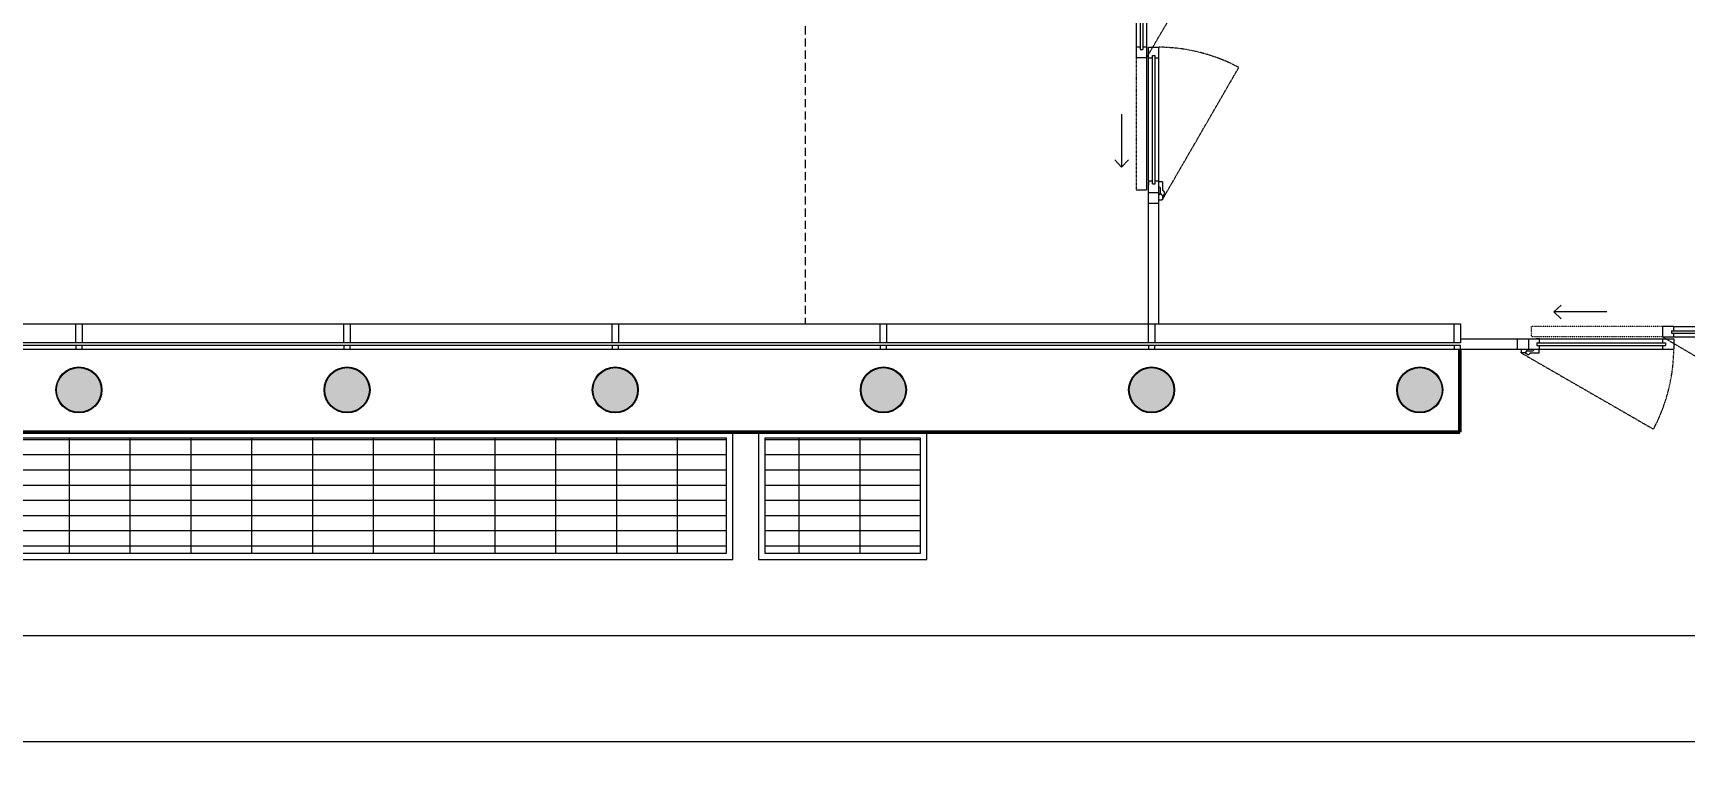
# Model space of a CAD drawing. Header units: millimetres. Extents: x 8265 to 78888, y 1905 to 34251.
# Drawn here: x 38238 to 39532, y 19102 to 19680 of the extents above; entities that cross this region are included whole.
import ezdxf

# ---------------------------------------------------------------- set-up
doc = ezdxf.new("R2010")
doc.units = ezdxf.units.MM
for name, pattern in [('ACISOTGL', [3, 2, -1]), ('DOT', [0.175, 0.05, -0.125]), ('HIDDEN', [9.525, 6.35, -3.175]), ('HIDDEN4', [0.125, 0.025, -0.1])]:
    doc.linetypes.add(name, pattern=pattern)
doc.layers.get('Defpoints').update_dxf_attribs({"lineweight": 0})
for name, color, linetype, lineweight in [('410_STRUTTURE_001-AM_0', 7, 'Continuous', 0), ('437_RIVESTIMENTI_001-AM_0', 13, 'Continuous', 0), ('440_ALTRI_ELEMENTI_001-AM_0', 31, 'Continuous', 50), ('440_SIMBOLI_001-AM_0', 31, 'Continuous', 0), ('441_SERRAMENTI_001-AM_0', 1, 'Continuous', 0), ('443_GRIGLIE_AERAZIONE_001-AM_0', 6, 'Continuous', 0), ('464_LAY_OUT_TQ_001-AM_0', 2, 'Continuous', 0), ('AM_0', 7, 'Continuous', 50)]:
    doc.layers.add(name, color=color, linetype=linetype, lineweight=lineweight)
doc.styles.get("Standard").update_dxf_attribs({"font": 'isocp.shx'})
doc.dimstyles.new('quote al 100', dxfattribs={"dimscale": 100, "dimtxt": 0.2, "dimasz": 0.1, "dimexe": 0.1, "dimexo": 0.5, "dimgap": 0.1, "dimtad": 0, "dimdec": 0, "dimrnd": 0.5, "dimdsep": 46, "dimtxsty": 'Standard', "dimblk": 'ARCHTICK', "dimcen": 0.1, "dimse1": 1, "dimse2": 1, "dimclrd": 256, "dimclre": 256, "dimclrt": 256, "dimadec": 0, "dimazin": 2, "dimtp": 0.1, "dimtm": 0.1, "dimtfac": 0.71, "dimtdec": 0, "dimtmove": 1, "dimatfit": 1, "dimldrblk": 'DOT', "dimfxl": 1, "dimtzin": 0, "dimlwd": -1, "dimlwe": -1, "dimarcsym": 0})
pattern_1 = [(0, (35456.603, 18313.833), (0, 11.90625), []), (90, (35456.603, 18313.833), (-47.625, 3e-15), [])]

# ---------------------------------------------------------------- blocks, each defined once
blk = doc.blocks.new('_ArchTick')
at = {"layer": 'AM_0', "color": 0, "const_width": 0.15}
blk.add_lwpolyline([(-0.5, -0.5), (0.5, 0.5)], dxfattribs=at)
blk = doc.blocks.new('*D289')
at = {"layer": '464_LAY_OUT_TQ_001-AM_0', "transparency": 16777216}
for p, q in [((34671.3, 19124.8), (40330.9, 19124.8)), ((46095.6, 19124.8), (40498, 19124.8))]:
    blk.add_line(p, q, dxfattribs=at)
at = {"layer": 'Defpoints', "color": 0, "transparency": 16777216}
for p in [(34671.3, 19367.4, -17.9), (46095.6, 19367.4, -17.9), (34671.3, 19124.8)]:
    blk.add_point(p, dxfattribs=at)
at = {"layer": '464_LAY_OUT_TQ_001-AM_0', "transparency": 16777216, "xscale": 30, "yscale": 30, "zscale": 30, "rotation": 180}
blk.add_blockref('_ArchTick', (34671.3, 19124.8), dxfattribs=at)
at = {"layer": '464_LAY_OUT_TQ_001-AM_0', "transparency": 16777216, "xscale": 30, "yscale": 30, "zscale": 30}
blk.add_blockref('_ArchTick', (46095.6, 19124.8), dxfattribs=at)
at = {"layer": '464_LAY_OUT_TQ_001-AM_0', "transparency": 16777216, "insert": (40414.4, 19134.6), "char_height": 50, "attachment_point": 5}
blk.add_mtext('11425', dxfattribs=at)
blk = doc.blocks.new('_Dot')
at = {"color": 0, "linetype": 'ByBlock', "lineweight": -2}
blk.add_line((-0.5, 0), (-1, 0), dxfattribs=at)
at = {"color": 0, "linetype": 'ByBlock', "const_width": 0.5}
blk.add_lwpolyline([(-0.25, 0, 1), (0.25, 0, 1)], format="xyb", close=True, dxfattribs=at)

msp = doc.modelspace()

# ---------------------------------------------------------------- hatches: boundary and pattern name
at = {"layer": '410_STRUTTURE_001-AM_0'}
for points in [[(38256.4, 19400.4, 1), (38291.4, 19400.4, 1)], [(38466.4, 19400.4, 1), (38501.4, 19400.4, 1)], [(38676.4, 19400.4, 1), (38711.4, 19400.4, 1)], [(38886.4, 19400.4, 1), (38921.4, 19400.4, 1)], [(39096.4, 19400.4, 1), (39131.4, 19400.4, 1)], [(39306.4, 19400.4, 1), (39341.4, 19400.4, 1)]]:
    msp.add_hatch(color=256, dxfattribs=at).paths.add_polyline_path(points)
at = {"layer": '443_GRIGLIE_AERAZIONE_001-AM_0'}
h = msp.add_hatch(dxfattribs=at)
h.set_pattern_fill('GRATE', color=253, scale=15, style=0)
h.set_pattern_definition(pattern_1)
h.paths.add_polyline_path([(36078.9, 19362.6), (36078.9, 19272.6), (38781.1, 19272.6), (38781.1, 19362.6)])
h = msp.add_hatch(dxfattribs=at)
h.set_pattern_fill('GRATE', color=253, scale=15, style=0)
h.set_pattern_definition(pattern_1)
h.paths.add_polyline_path([(38811.1, 19362.6), (38811.1, 19272.6), (38932.9, 19272.6), (38932.9, 19362.6)])

# ---------------------------------------------------------------- linework, layer by layer
at = {"layer": '410_STRUTTURE_001-AM_0'}
for centre in [(38273.9, 19400.4, 3.1), (38483.9, 19400.4, 3.1), (38693.9, 19400.4, 3.1), (38903.9, 19400.4, 3.1), (39113.9, 19400.4, 3.1), (39323.9, 19400.4, 3.1)]:
    msp.add_circle(centre, 17.5, dxfattribs=at)
at = {"layer": '437_RIVESTIMENTI_001-AM_0'}
for centre in [(38273.9, 19400.4, 3.1), (38483.9, 19400.4, 3.1), (38693.9, 19400.4, 3.1), (38903.9, 19400.4, 3.1), (39113.9, 19400.4, 3.1), (39323.9, 19400.4, 3.1)]:
    msp.add_circle(centre, 18, dxfattribs=at)
at = {"layer": '440_ALTRI_ELEMENTI_001-AM_0'}
for q in [(39355.3, 19432.3), (36576, 19367.4)]:
    msp.add_line((39355.3, 19367.4), q, dxfattribs=at)
at = {"layer": '440_SIMBOLI_001-AM_0', "linetype": 'HIDDEN'}
msp.add_line((38842.5, 20075.9), (38842.5, 19452.3), dxfattribs=at)
at = {"layer": '440_SIMBOLI_001-AM_0', "linetype": 'ACISOTGL', "ltscale": 0.15}
msp.add_lwpolyline([(40129.2, 19367.4), (40129.2, 19207.6), (34470.9, 19207.6), (34470.9, 22308.7), (34723.7, 22308.7)], dxfattribs=at)
at = {"layer": '441_SERRAMENTI_001-AM_0'}
for p, q in [((39101.8, 19859.1), (39101.8, 19665.5)), ((39109.9, 19867.8), (39109.9, 19660.6)), ((39105, 19757.4), (39105, 19667.1)), ((39107, 19757.4), (39107, 19667.1)), ((39101.8, 19669.1), (39101.8, 19660.6)), ((39105, 19669.1), (39101.8, 19669.1)), ((39105, 19667.1), (39107, 19667.1)), ((39109.9, 19669.1), (39107, 19669.1)), ((39111.4, 19563.9), (39111.4, 19669)), ((39111.4, 19669), (39119.5, 19669)), ((39114.6, 19561.8), (39114.6, 19662.4)), ((39114.6, 19662.4), (39116.6, 19662.4)), ((39116.6, 19561.8), (39116.6, 19662.4)), ((39119.5, 19452.3), (39119.5, 19669)), ((39109.9, 19660.6), (39101.8, 19660.6)), ((39109.9, 19660.6), (39109.9, 19557.1)), ((39114.6, 19660.4), (39111.4, 19660.4)), ((39119.5, 19660.3), (39116.6, 19660.3)), ((39090.3, 19616.5), (39090.3, 19575)), ((39090.3, 19575), (39085, 19580.8)), ((39090.3, 19575), (39095.7, 19580.8)), ((39111.4, 19563.9), (39111.4, 19561.1)), ((39114.6, 19563.9), (39111.4, 19563.9)), ((39111.4, 19452.3), (39111.4, 19563.3)), ((39114.6, 19561.8), (39116.6, 19561.8)), ((39119.5, 19563.9), (39116.6, 19563.9)), ((39122.5, 19563.6), (39119.5, 19563.6)), ((39120.1, 19559.3), (39119.5, 19559.3)), ((39120.8, 19554.6), (39120.8, 19558.6)), ((39122.5, 19563.6), (39122.5, 19557)), ((39101.8, 19557.1), (39109.9, 19557.1)), ((39111.4, 19555.2), (39119.5, 19555.2)), ((39119.5, 19546.5), (39111.4, 19546.5)), ((39120.1, 19553.7), (39119.5, 19553.7)), ((39119.5, 19549.4), (39122, 19549.4)), ((39122.3, 19549.4), (39122, 19549.4)), ((39122.3, 19552.8), (39122.5, 19553)), ((39122.3, 19552.7), (39122.3, 19552.8)), ((39122.3, 19552.7), (39122.3, 19549.4)), ((39428.8, 19461.5), (39434.6, 19466.8)), ((39470.3, 19461.5), (39428.8, 19461.5)), ((39428.8, 19461.5), (39434.6, 19456.1)), ((39522.9, 19450), (39514.2, 19450)), ((39514.2, 19441.9), (39514.2, 19450)), ((39514.2, 19441.9), (39721.5, 19441.9)), ((39520.9, 19446.8), (39611.4, 19446.8)), ((39520.9, 19446.8), (39520.9, 19444.8)), ((39520.9, 19444.8), (39611.4, 19444.8)), ((39522.9, 19450), (39716.6, 19450)), ((39522.9, 19446.8), (39522.9, 19450)), ((39522.9, 19441.9), (39522.9, 19444.8)), ((39350.9, 19437.3), (36567.1, 19437.3)), ((39350.9, 19435.3), (36567.1, 19435.3)), ((39355.9, 19440.4), (39417.1, 19440.4)), ((39355.9, 19432.3), (39522.8, 19432.3)), ((39400.3, 19432.3), (39400.3, 19440.4)), ((39403.2, 19432.3), (39403.2, 19429.9)), ((39403.2, 19429.5), (39403.2, 19429.9)), ((39406.5, 19429.5), (39403.2, 19429.5)), ((39406.5, 19429.5), (39406.6, 19429.5)), ((39406.6, 19429.5), (39406.8, 19429.3)), ((39407.5, 19431.8), (39407.5, 19432.3)), ((39408.4, 19431), (39412.4, 19431)), ((39409, 19440.4), (39409, 19432.3)), ((39409.7, 19440.4), (39522.8, 19440.4)), ((39417.4, 19429.3), (39410.8, 19429.3)), ((39413.1, 19431.8), (39413.1, 19432.3)), ((39417.7, 19440.4), (39414.9, 19440.4)), ((39415.6, 19437.2), (39516.2, 19437.2)), ((39415.6, 19437.2), (39415.6, 19435.2)), ((39415.6, 19435.2), (39516.2, 19435.2)), ((39417.4, 19429.3), (39417.4, 19432.3)), ((39417.7, 19437.2), (39417.7, 19440.4)), ((39417.7, 19432.3), (39417.7, 19435.2)), ((39514.1, 19432.3), (39514.1, 19435.2)), ((39514.2, 19437.2), (39514.2, 19440.4)), ((39516.2, 19437.2), (39516.2, 19435.2)), ((39522.8, 19440.4), (39522.8, 19432.3))]:
    msp.add_line(p, q, dxfattribs=at)
at = {"layer": '441_SERRAMENTI_001-AM_0', "linetype": 'HIDDEN4'}
for p, q in [((39109.9, 19660.6), (39160.5, 19746.6)), ((39101.8, 19660.6), (39101.8, 19557.1)), ((39122.3, 19549.4), (39182.2, 19653.1)), ((39514.2, 19441.9), (39600.4, 19391.3)), ((39403.2, 19429.5), (39506.9, 19369.7))]:
    msp.add_line(p, q, dxfattribs=at)
at = {"layer": '441_SERRAMENTI_001-AM_0', "linetype": 'Continuous'}
for p, q in [((36562.1, 19452.3), (39350.9, 19452.3)), ((36562.1, 19432.3), (39350.9, 19432.3))]:
    msp.add_line(p, q, dxfattribs=at)
at = {"layer": '441_SERRAMENTI_001-AM_0', "linetype": 'DOT'}
for p, q in [((39514.5, 19450), (39411, 19450)), ((39411, 19450), (39411, 19441.9)), ((39514.5, 19441.9), (39411, 19441.9))]:
    msp.add_line(p, q, dxfattribs=at)
at = {"layer": '441_SERRAMENTI_001-AM_0'}
for points in [[(38271.4, 19437.3), (38271.4, 19452.3), (38276.4, 19452.3), (38276.4, 19437.3)], [(38481.4, 19437.3), (38481.4, 19452.3), (38486.4, 19452.3), (38486.4, 19437.3)], [(38691.4, 19437.3), (38691.4, 19452.3), (38696.4, 19452.3), (38696.4, 19437.3)], [(38901.4, 19437.3), (38901.4, 19452.3), (38906.4, 19452.3), (38906.4, 19437.3)], [(39111.4, 19437.3), (39111.4, 19452.3), (39116.4, 19452.3), (39116.4, 19437.3)], [(39350.9, 19437.3), (39350.9, 19452.3), (39355.9, 19452.3), (39355.9, 19437.3)], [(38271.4, 19435.3), (38271.4, 19432.3), (38276.4, 19432.3), (38276.4, 19435.3)], [(38481.4, 19435.3), (38481.4, 19432.3), (38486.4, 19432.3), (38486.4, 19435.3)], [(38691.4, 19435.3), (38691.4, 19432.3), (38696.4, 19432.3), (38696.4, 19435.3)], [(38901.4, 19435.3), (38901.4, 19432.3), (38906.4, 19432.3), (38906.4, 19435.3)], [(39111.4, 19435.3), (39111.4, 19432.3), (39116.4, 19432.3), (39116.4, 19435.3)], [(39350.9, 19435.3), (39350.9, 19432.3), (39355.9, 19432.3), (39355.9, 19435.3)]]:
    msp.add_lwpolyline(points, close=True, dxfattribs=at)
at = {"layer": '441_SERRAMENTI_001-AM_0', "linetype": 'HIDDEN4'}
for centre, start, end in [((39118.4, 19533.3, 3.1), 61.9468, 89.5256), ((39387.1, 19433.5, -17.9), 331.9468, 359.5256)]:
    msp.add_arc(centre, 135.7, start, end, dxfattribs=at)
at = {"layer": '441_SERRAMENTI_001-AM_0'}
for centre, radius, start, end in [((39120.1, 19558.6, 3.1), 0.734, 360, 90), ((39120.1, 19554.4, 3.1), 0.734, 270, 0), ((39122.5, 19554.6, 3.1), 1.69, 180, 293.4364), ((39123.2, 19557, 3.1), 0.734, 179.9989, 252.3607), ((39123.2, 19557, 3.1), 0.734, 179.9989, 252.3607), ((39122.5, 19554.6, 3.1), 1.69, 46.8727, 72.3607), ((39122.5, 19554.6, 3.1), 1.69, 46.8727, 72.3607), ((39122.5, 19554.6, 3.1), 1.69, 293.4364, 46.8728), ((39408.4, 19429.3, -17.9), 1.69, 90, 203.4364), ((39408.7, 19429.9, 3.1), 1.69, 203.4364, 316.8728), ((39408.2, 19431.8, -17.9), 0.734, 180, 270), ((39408.7, 19429.9, 3.1), 1.69, 316.8727, 342.3607), ((39408.7, 19429.9, 3.1), 1.69, 316.8727, 342.3607), ((39410.8, 19428.6, -17.9), 0.734, 89.9989, 162.3607), ((39410.8, 19428.6, -17.9), 0.734, 89.9989, 162.3607), ((39412.4, 19431.8, -17.9), 0.734, 270, 0)]:
    msp.add_arc(centre, radius, start, end, dxfattribs=at)
at = {"layer": '443_GRIGLIE_AERAZIONE_001-AM_0', "ltscale": 0.01}
for points in [[(36073.9, 19367.6), (36073.9, 19267.6), (38786.1, 19267.6), (38786.1, 19367.6)], [(38806.1, 19367.6), (38806.1, 19267.6), (38937.9, 19267.6), (38937.9, 19367.6)], [(36078.9, 19362.6), (36078.9, 19272.6), (38781.1, 19272.6), (38781.1, 19362.6)], [(38811.1, 19362.6), (38811.1, 19272.6), (38932.9, 19272.6), (38932.9, 19362.6)]]:
    msp.add_lwpolyline(points, close=True, dxfattribs=at)

# ---------------------------------------------------------------- dimensions: what is measured, and where the dimension line sits
at = {"layer": '464_LAY_OUT_TQ_001-AM_0'}
dim = msp.add_linear_dim(base=(34671.3, 19124.8), p1=(46095.6, 19367.4, -17.9), p2=(34671.3, 19367.4, -17.9), dimstyle='quote al 100', override={"dimtxt": 0.5, "dimasz": 0.3}, dxfattribs=at)
dim.commit()
dim.dimension.update_dxf_attribs({"geometry": '*D289', "text_midpoint": (40414.4, 19134.6), "dimtype": 160})

doc.saveas('drawing.dxf')
